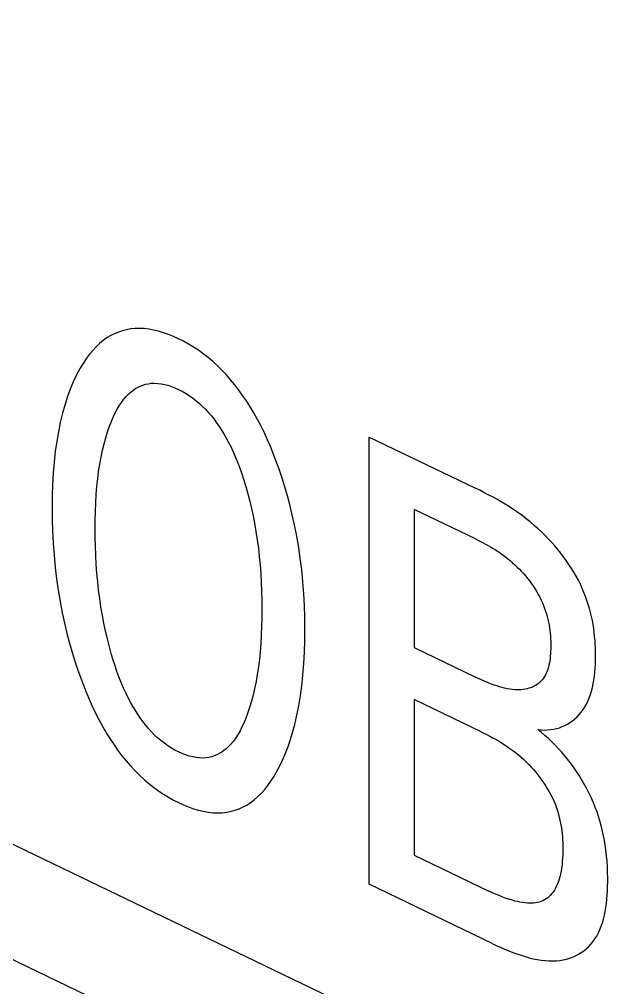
# Model space of a CAD drawing. Extents: x 0 to 420, y 0 to 297.
# Drawn here: x 198.495 to 200.376, y 119.639 to 122.645 of the extents above; entities that cross this region are included whole.
import ezdxf

# ---------------------------------------------------------------- set-up
doc = ezdxf.new("R2010")
doc.units = 0
doc.header["$LTSCALE"] = 23.1
doc.layers.add('40000_ISO', color=7, linetype='CONTINUOUS')

msp = doc.modelspace()

# ---------------------------------------------------------------- linework, layer by layer
at = {"layer": '40000_ISO', "color": 7, "linetype": 'CONTINUOUS'}
for p, q in [((151.239, 142.7894), (204.6505, 117.1157)), ((151.4456, 142.3318), (204.8571, 116.6581)), ((198.7792, 121.6635), (198.7682, 121.657)), ((198.7907, 121.6694), (198.7792, 121.6635)), ((198.8027, 121.6744), (198.7907, 121.6694)), ((198.8151, 121.6786), (198.8027, 121.6744)), ((198.828, 121.6818), (198.8151, 121.6786)), ((198.8413, 121.6842), (198.828, 121.6818)), ((198.855, 121.6856), (198.8413, 121.6842)), ((198.8691, 121.6859), (198.855, 121.6856)), ((198.8834, 121.6852), (198.8691, 121.6859)), ((198.898, 121.6834), (198.8834, 121.6852)), ((198.9128, 121.6807), (198.898, 121.6834)), ((198.9279, 121.6771), (198.9128, 121.6807)), ((198.9432, 121.6725), (198.9279, 121.6771)), ((198.9586, 121.6671), (198.9432, 121.6725)), ((198.9741, 121.6608), (198.9586, 121.6671)), ((198.7444, 121.6389), (198.7334, 121.6286)), ((198.7559, 121.6484), (198.7444, 121.6389)), ((198.7682, 121.657), (198.7559, 121.6484)), ((198.9897, 121.6537), (198.9741, 121.6608)), ((199.0053, 121.6458), (198.9897, 121.6537)), ((199.0208, 121.6372), (199.0053, 121.6458)), ((199.0363, 121.6278), (199.0208, 121.6372)), ((198.7133, 121.6057), (198.7041, 121.5933)), ((198.7231, 121.6175), (198.7133, 121.6057)), ((198.7334, 121.6286), (198.7231, 121.6175)), ((199.0516, 121.6177), (199.0363, 121.6278)), ((199.0667, 121.6068), (199.0516, 121.6177)), ((199.0816, 121.5952), (199.0667, 121.6068)), ((198.6953, 121.5804), (198.6871, 121.567)), ((198.7041, 121.5933), (198.6953, 121.5804)), ((199.0963, 121.5828), (199.0816, 121.5952)), ((199.1106, 121.5698), (199.0963, 121.5828)), ((198.6843, 121.5622), (198.6731, 121.5414)), ((198.6871, 121.567), (198.6843, 121.5622)), ((199.1247, 121.5559), (199.1106, 121.5698)), ((199.1384, 121.5414), (199.1247, 121.5559)), ((198.6627, 121.5197), (198.6533, 121.4973)), ((198.6731, 121.5414), (198.6627, 121.5197)), ((198.8792, 121.5098), (198.8875, 121.5123)), ((198.8875, 121.5123), (198.8961, 121.5141)), ((198.8961, 121.5141), (198.905, 121.5153)), ((198.905, 121.5153), (198.9148, 121.5156)), ((198.9148, 121.5156), (198.925, 121.5152)), ((198.925, 121.5152), (198.9353, 121.5139)), ((198.9353, 121.5139), (198.9459, 121.5119)), ((199.1517, 121.5262), (199.1384, 121.5414)), ((199.1646, 121.5106), (199.1517, 121.5262)), ((198.6533, 121.4973), (198.6447, 121.4742)), ((198.8275, 121.4747), (198.8359, 121.4832)), ((198.8359, 121.4832), (198.8423, 121.4888)), ((198.8423, 121.4888), (198.8491, 121.494)), ((198.8491, 121.494), (198.8561, 121.4987)), ((198.8561, 121.4987), (198.8635, 121.503)), ((198.8635, 121.503), (198.8712, 121.5067)), ((198.8712, 121.5067), (198.8792, 121.5098)), ((198.9459, 121.5119), (198.9567, 121.5091)), ((198.9567, 121.5091), (198.9676, 121.5055)), ((198.9676, 121.5055), (198.9786, 121.5013)), ((198.9786, 121.5013), (198.9897, 121.4963)), ((198.9897, 121.4963), (199.0007, 121.4907)), ((199.0007, 121.4907), (199.0117, 121.4844)), ((199.0117, 121.4844), (199.0226, 121.4774)), ((199.177, 121.4944), (199.1646, 121.5106)), ((199.189, 121.4779), (199.177, 121.4944)), ((198.6447, 121.4742), (198.6369, 121.4503)), ((198.8054, 121.4456), (198.8122, 121.4559)), ((198.8122, 121.4559), (198.8196, 121.4656)), ((198.8196, 121.4656), (198.8275, 121.4747)), ((199.0226, 121.4774), (199.0334, 121.4698)), ((199.0334, 121.4698), (199.044, 121.4617)), ((199.044, 121.4617), (199.0544, 121.453)), ((199.0544, 121.453), (199.0645, 121.4437)), ((199.2005, 121.4611), (199.189, 121.4779)), ((199.2115, 121.4439), (199.2005, 121.4611)), ((198.629, 121.4225), (198.6221, 121.394)), ((198.6369, 121.4503), (198.629, 121.4225)), ((198.7876, 121.412), (198.7931, 121.4236)), ((198.7931, 121.4236), (198.7991, 121.4348)), ((198.7991, 121.4348), (198.8054, 121.4456)), ((199.0645, 121.4437), (199.0743, 121.4339)), ((199.0743, 121.4339), (199.0833, 121.4241)), ((199.0833, 121.4241), (199.0919, 121.414)), ((199.2237, 121.4235), (199.2115, 121.4439)), ((199.2353, 121.4029), (199.2237, 121.4235)), ((198.6221, 121.394), (198.6162, 121.3649)), ((198.7755, 121.3826), (198.7824, 121.4002)), ((198.7824, 121.4002), (198.7876, 121.412)), ((199.0919, 121.414), (199.1002, 121.4035)), ((199.1002, 121.4035), (199.1082, 121.3927)), ((199.1082, 121.3927), (199.1159, 121.3816)), ((199.2462, 121.3821), (199.2353, 121.4029)), ((198.6162, 121.3649), (198.6111, 121.3351)), ((198.7634, 121.3461), (198.7691, 121.3646)), ((198.7691, 121.3646), (198.7755, 121.3826)), ((199.1159, 121.3816), (199.1233, 121.3703)), ((199.1233, 121.3703), (199.1303, 121.3588)), ((199.2565, 121.3611), (199.2462, 121.3821)), ((198.6111, 121.3351), (198.6068, 121.3048)), ((198.7582, 121.3272), (198.7634, 121.3461)), ((199.1303, 121.3588), (199.137, 121.3472)), ((199.137, 121.3472), (199.1434, 121.3354)), ((199.1434, 121.3354), (199.1519, 121.3188)), ((199.2662, 121.34), (199.2565, 121.3611)), ((199.2754, 121.3187), (199.2662, 121.34)), ((199.5826, 121.348), (199.9127, 121.1894)), ((199.5826, 119.96), (199.5826, 121.348)), ((198.6068, 121.3048), (198.6031, 121.2708)), ((198.749, 121.2863), (198.7535, 121.3079)), ((198.7535, 121.3079), (198.7582, 121.3272)), ((199.1519, 121.3188), (199.1598, 121.3021)), ((199.1598, 121.3021), (199.1671, 121.2853)), ((199.2841, 121.2974), (199.2754, 121.3187)), ((198.745, 121.2642), (198.749, 121.2863)), ((199.1671, 121.2853), (199.1739, 121.2684)), ((199.2923, 121.2761), (199.2841, 121.2974)), ((199.3023, 121.2485), (199.2923, 121.2761)), ((198.6031, 121.2708), (198.6003, 121.2364)), ((198.7386, 121.219), (198.7415, 121.2417)), ((198.7415, 121.2417), (198.745, 121.2642)), ((199.1739, 121.2684), (199.1803, 121.2516)), ((199.1803, 121.2516), (199.1862, 121.2347)), ((199.3117, 121.2209), (199.3023, 121.2485)), ((198.6003, 121.2364), (198.5983, 121.2015)), ((198.7362, 121.1959), (198.7386, 121.219)), ((199.1862, 121.2347), (199.1918, 121.2178)), ((199.1918, 121.2178), (199.197, 121.2009)), ((199.3203, 121.1934), (199.3117, 121.2209)), ((198.5983, 121.2015), (198.5972, 121.1661)), ((198.734, 121.1701), (198.7362, 121.1959)), ((199.197, 121.2009), (199.1986, 121.1954)), ((199.1986, 121.1954), (199.2051, 121.1723)), ((199.3283, 121.1659), (199.3203, 121.1934)), ((199.9259, 121.183), (199.9127, 121.1894)), ((199.9391, 121.1764), (199.9259, 121.183)), ((198.5972, 121.1661), (198.5968, 121.1303)), ((198.7324, 121.144), (198.734, 121.1701)), ((199.2051, 121.1723), (199.2111, 121.1493)), ((199.3357, 121.1385), (199.3283, 121.1659)), ((199.9523, 121.1695), (199.9391, 121.1764)), ((199.9656, 121.1625), (199.9523, 121.1695)), ((199.9788, 121.1551), (199.9656, 121.1625)), ((199.9921, 121.1475), (199.9788, 121.1551)), ((198.5968, 121.1303), (198.5971, 121.0936)), ((198.7313, 121.1176), (198.7324, 121.144)), ((199.2111, 121.1493), (199.2165, 121.1264)), ((199.2165, 121.1264), (199.2214, 121.1036)), ((199.3424, 121.1112), (199.3357, 121.1385)), ((199.9127, 121.032), (199.722, 121.1236)), ((199.722, 121.1236), (199.722, 120.6947)), ((200.0053, 121.1396), (199.9921, 121.1475)), ((200.0184, 121.1314), (200.0053, 121.1396)), ((200.0315, 121.1228), (200.0184, 121.1314)), ((200.0445, 121.1139), (200.0315, 121.1228)), ((198.5971, 121.0936), (198.5983, 121.0566)), ((198.7306, 121.091), (198.7313, 121.1176)), ((199.2214, 121.1036), (199.2259, 121.0809)), ((199.3503, 121.0758), (199.3424, 121.1112)), ((200.0574, 121.1046), (200.0445, 121.1139)), ((200.0702, 121.095), (200.0574, 121.1046)), ((200.0829, 121.0849), (200.0702, 121.095)), ((198.7304, 121.0641), (198.7306, 121.091)), ((198.7306, 121.0367), (198.7304, 121.0641)), ((199.2259, 121.0809), (199.2304, 121.0548)), ((199.3572, 121.0407), (199.3503, 121.0758)), ((200.0955, 121.0743), (200.0829, 121.0849)), ((200.1079, 121.0633), (200.0955, 121.0743)), ((200.1201, 121.0519), (200.1079, 121.0633)), ((198.5983, 121.0566), (198.6002, 121.0191)), ((198.7313, 121.0091), (198.7306, 121.0367)), ((199.2304, 121.0548), (199.2344, 121.0289)), ((199.3632, 121.0058), (199.3572, 121.0407)), ((199.9127, 121.032), (199.9205, 121.0282)), ((200.1301, 121.042), (200.1201, 121.0519)), ((200.14, 121.0317), (200.1301, 121.042)), ((200.1497, 121.0212), (200.14, 121.0317)), ((198.6002, 121.0191), (198.603, 120.9814)), ((198.7324, 120.9812), (198.7313, 121.0091)), ((199.2344, 121.0289), (199.2378, 121.0032)), ((199.2378, 121.0032), (199.2408, 120.9776)), ((199.3683, 120.9711), (199.3632, 121.0058)), ((199.9205, 121.0282), (199.9283, 121.0243)), ((199.9283, 121.0243), (199.9361, 121.0203)), ((199.9361, 121.0203), (199.9439, 121.0161)), ((199.9439, 121.0161), (199.9518, 121.0118)), ((199.9518, 121.0118), (199.9596, 121.0073)), ((199.9596, 121.0073), (199.9674, 121.0027)), ((199.9674, 121.0027), (199.9752, 120.9979)), ((200.1592, 121.0104), (200.1497, 121.0212)), ((200.1685, 120.9993), (200.1592, 121.0104)), ((198.603, 120.9814), (198.6067, 120.9433)), ((198.734, 120.9532), (198.7324, 120.9812)), ((199.2408, 120.9776), (199.2432, 120.9522)), ((199.9752, 120.9979), (199.983, 120.9929)), ((199.983, 120.9929), (199.9907, 120.9877)), ((199.9907, 120.9877), (199.9983, 120.9822)), ((199.9983, 120.9822), (200.0059, 120.9766)), ((200.0059, 120.9766), (200.0134, 120.9708)), ((200.1776, 120.988), (200.1685, 120.9993)), ((200.1864, 120.9765), (200.1776, 120.988)), ((200.1949, 120.9648), (200.1864, 120.9765)), ((198.6067, 120.9433), (198.6108, 120.9084)), ((198.7361, 120.9249), (198.734, 120.9532)), ((199.2432, 120.9522), (199.2453, 120.9243)), ((199.3725, 120.9367), (199.3683, 120.9711)), ((200.0134, 120.9708), (200.0209, 120.9647)), ((200.0209, 120.9647), (200.0282, 120.9584)), ((200.0282, 120.9584), (200.0355, 120.9518)), ((200.0355, 120.9518), (200.0427, 120.9449)), ((200.0427, 120.9449), (200.0494, 120.9381)), ((200.2031, 120.9528), (200.1949, 120.9648)), ((200.211, 120.9408), (200.2031, 120.9528)), ((198.7385, 120.8991), (198.7361, 120.9249)), ((199.2453, 120.9243), (199.247, 120.8967)), ((199.3763, 120.8992), (199.3725, 120.9367)), ((200.0494, 120.9381), (200.0561, 120.931)), ((200.0561, 120.931), (200.0626, 120.9237)), ((200.0626, 120.9237), (200.069, 120.9162)), ((200.069, 120.9162), (200.0752, 120.9085)), ((200.2185, 120.9285), (200.211, 120.9408)), ((200.2256, 120.9162), (200.2185, 120.9285)), ((200.2324, 120.9037), (200.2256, 120.9162)), ((198.6108, 120.9084), (198.6158, 120.8733)), ((198.7414, 120.8732), (198.7385, 120.8991)), ((199.247, 120.8967), (199.2481, 120.8692)), ((199.3791, 120.862), (199.3763, 120.8992)), ((200.0752, 120.9085), (200.0812, 120.9006)), ((200.0812, 120.9006), (200.087, 120.8926)), ((200.087, 120.8926), (200.0926, 120.8845)), ((200.0926, 120.8845), (200.0979, 120.8762)), ((200.2387, 120.8912), (200.2324, 120.9037)), ((200.2446, 120.8786), (200.2387, 120.8912)), ((198.6158, 120.8733), (198.6217, 120.8379)), ((198.7448, 120.8471), (198.7414, 120.8732)), ((199.2481, 120.8692), (199.2487, 120.8419)), ((199.381, 120.8252), (199.3791, 120.862)), ((200.0979, 120.8762), (200.103, 120.8678)), ((200.103, 120.8678), (200.1079, 120.8594)), ((200.1079, 120.8594), (200.1125, 120.8508)), ((200.2499, 120.8661), (200.2446, 120.8786)), ((200.2548, 120.8537), (200.2499, 120.8661)), ((200.2593, 120.8412), (200.2548, 120.8537)), ((198.6217, 120.8379), (198.6285, 120.8022)), ((198.7487, 120.8208), (198.7448, 120.8471)), ((199.2487, 120.8419), (199.249, 120.8149)), ((199.3822, 120.7888), (199.381, 120.8252)), ((200.1125, 120.8508), (200.1167, 120.8422)), ((200.1167, 120.8422), (200.1207, 120.8336)), ((200.1207, 120.8336), (200.1243, 120.8251)), ((200.1243, 120.8251), (200.1276, 120.8165)), ((200.2634, 120.8287), (200.2593, 120.8412)), ((200.267, 120.8162), (200.2634, 120.8287)), ((198.6285, 120.8022), (198.6363, 120.7664)), ((198.7532, 120.7944), (198.7487, 120.8208)), ((198.7578, 120.7702), (198.7532, 120.7944)), ((199.249, 120.8149), (199.2488, 120.7876)), ((200.1276, 120.8165), (200.1306, 120.8079)), ((200.1306, 120.8079), (200.1333, 120.7993)), ((200.1333, 120.7993), (200.1357, 120.7907)), ((200.2704, 120.8037), (200.267, 120.8162)), ((200.2733, 120.7912), (200.2704, 120.8037)), ((200.2759, 120.7787), (200.2733, 120.7912)), ((198.6363, 120.7664), (198.6429, 120.7388)), ((198.7629, 120.746), (198.7578, 120.7702)), ((199.2488, 120.7876), (199.2481, 120.7606)), ((199.3826, 120.7526), (199.3822, 120.7888)), ((200.1357, 120.7907), (200.1378, 120.7821)), ((200.1378, 120.7821), (200.1397, 120.7736)), ((200.1397, 120.7736), (200.1413, 120.765)), ((200.1413, 120.765), (200.1427, 120.7565)), ((200.2782, 120.7663), (200.2759, 120.7787)), ((200.2801, 120.7539), (200.2782, 120.7663)), ((198.6429, 120.7388), (198.6502, 120.7111)), ((198.7686, 120.7216), (198.7629, 120.746)), ((199.247, 120.7338), (199.2454, 120.7073)), ((199.2481, 120.7606), (199.247, 120.7338)), ((199.3822, 120.7163), (199.3826, 120.7526)), ((200.1427, 120.7565), (200.1439, 120.748)), ((200.1439, 120.748), (200.1448, 120.7396)), ((200.1448, 120.7396), (200.1456, 120.7312)), ((200.1456, 120.7312), (200.1461, 120.7229)), ((200.2817, 120.7416), (200.2801, 120.7539)), ((200.2831, 120.7294), (200.2817, 120.7416)), ((198.6502, 120.7111), (198.658, 120.6834)), ((198.7748, 120.6971), (198.7686, 120.7216)), ((199.2454, 120.7073), (199.2433, 120.6811)), ((199.3811, 120.6804), (199.3822, 120.7163)), ((200.1461, 120.7229), (200.1465, 120.7146)), ((200.1465, 120.7146), (200.1467, 120.7063)), ((200.1467, 120.7063), (200.1467, 120.6982)), ((200.2842, 120.7172), (200.2831, 120.7294)), ((200.285, 120.7051), (200.2842, 120.7172)), ((200.2856, 120.6932), (200.285, 120.7051)), ((198.658, 120.6834), (198.6665, 120.6555)), ((198.7817, 120.6726), (198.7748, 120.6971)), ((198.7869, 120.6553), (198.7817, 120.6726)), ((199.2433, 120.6811), (199.2409, 120.6576)), ((199.3792, 120.645), (199.3811, 120.6804)), ((199.722, 120.6947), (199.9127, 120.6031)), ((200.1458, 120.6756), (200.1452, 120.6683)), ((200.1463, 120.683), (200.1458, 120.6756)), ((200.1465, 120.6906), (200.1463, 120.683)), ((200.1467, 120.6982), (200.1465, 120.6906)), ((200.2859, 120.6813), (200.2856, 120.6932)), ((200.2861, 120.6695), (200.2859, 120.6813)), ((198.6665, 120.6555), (198.6757, 120.6276)), ((198.7924, 120.638), (198.7869, 120.6553)), ((199.2409, 120.6576), (199.238, 120.6345)), ((199.3764, 120.61), (199.3792, 120.645)), ((200.1423, 120.6472), (200.1409, 120.6405)), ((200.1434, 120.654), (200.1423, 120.6472)), ((200.1444, 120.6611), (200.1434, 120.654)), ((200.1452, 120.6683), (200.1444, 120.6611)), ((200.2849, 120.6306), (200.2856, 120.6434)), ((200.2856, 120.6434), (200.286, 120.6564)), ((200.286, 120.6564), (200.2861, 120.6695)), ((198.6757, 120.6276), (198.6856, 120.5997)), ((198.7983, 120.6207), (198.7924, 120.638)), ((198.8047, 120.6035), (198.7983, 120.6207)), ((199.2346, 120.6116), (199.2307, 120.5891)), ((199.238, 120.6345), (199.2346, 120.6116)), ((200.1329, 120.6158), (200.1303, 120.6103)), ((200.1353, 120.6216), (200.1329, 120.6158)), ((200.1374, 120.6277), (200.1353, 120.6216)), ((200.1392, 120.634), (200.1374, 120.6277)), ((200.1409, 120.6405), (200.1392, 120.634)), ((200.2826, 120.6058), (200.2839, 120.6181)), ((200.2839, 120.6181), (200.2849, 120.6306)), ((198.6856, 120.5997), (198.6939, 120.5778)), ((198.8115, 120.5862), (198.8047, 120.6035)), ((198.8189, 120.569), (198.8115, 120.5862)), ((199.2307, 120.5891), (199.2262, 120.567)), ((199.3727, 120.5755), (199.3764, 120.61)), ((199.9209, 120.5992), (199.9127, 120.6031)), ((199.9292, 120.5953), (199.9209, 120.5992)), ((199.9375, 120.5916), (199.9292, 120.5953)), ((199.9458, 120.5881), (199.9375, 120.5916)), ((199.9541, 120.5847), (199.9458, 120.5881)), ((199.9624, 120.5814), (199.9541, 120.5847)), ((199.9706, 120.5784), (199.9624, 120.5814)), ((200.1043, 120.5804), (200.0996, 120.5774)), ((200.1088, 120.5836), (200.1043, 120.5804)), ((200.113, 120.5872), (200.1088, 120.5836)), ((200.117, 120.5911), (200.113, 120.5872)), ((200.1207, 120.5954), (200.117, 120.5911)), ((200.1242, 120.6), (200.1207, 120.5954)), ((200.1274, 120.605), (200.1242, 120.6)), ((200.1303, 120.6103), (200.1274, 120.605)), ((200.2763, 120.5706), (200.2788, 120.582)), ((200.2788, 120.582), (200.2809, 120.5937)), ((200.2809, 120.5937), (200.2826, 120.6058)), ((198.6939, 120.5778), (198.7026, 120.556)), ((198.7026, 120.556), (198.7118, 120.5342)), ((198.8268, 120.5518), (198.8189, 120.569)), ((198.8353, 120.5348), (198.8268, 120.5518)), ((199.2262, 120.567), (199.2216, 120.5473)), ((199.3685, 120.5446), (199.3727, 120.5755)), ((199.9789, 120.5756), (199.9706, 120.5784)), ((199.987, 120.573), (199.9789, 120.5756)), ((199.9952, 120.5707), (199.987, 120.573)), ((200.0033, 120.5687), (199.9952, 120.5707)), ((200.0113, 120.567), (200.0033, 120.5687)), ((200.0193, 120.5656), (200.0113, 120.567)), ((200.0272, 120.5646), (200.0193, 120.5656)), ((200.035, 120.5639), (200.0272, 120.5646)), ((200.0427, 120.5637), (200.035, 120.5639)), ((200.0489, 120.5637), (200.0427, 120.5637)), ((200.0551, 120.5641), (200.0489, 120.5637)), ((200.0612, 120.5647), (200.0551, 120.5641)), ((200.0671, 120.5657), (200.0612, 120.5647)), ((200.0729, 120.5669), (200.0671, 120.5657)), ((200.0786, 120.5684), (200.0729, 120.5669)), ((200.0841, 120.5702), (200.0786, 120.5684)), ((200.0895, 120.5723), (200.0841, 120.5702)), ((200.0946, 120.5747), (200.0895, 120.5723)), ((200.0996, 120.5774), (200.0946, 120.5747)), ((200.2699, 120.5487), (200.2733, 120.5594)), ((200.2733, 120.5594), (200.2763, 120.5706)), ((198.7118, 120.5342), (198.7216, 120.5125)), ((198.8417, 120.5228), (198.8353, 120.5348)), ((198.8484, 120.5109), (198.8417, 120.5228)), ((199.2165, 120.528), (199.2108, 120.5091)), ((199.2216, 120.5473), (199.2165, 120.528)), ((199.3635, 120.5143), (199.3685, 120.5446)), ((199.93, 120.4334), (199.722, 120.5334)), ((199.722, 120.5334), (199.722, 120.0504)), ((200.2574, 120.5196), (200.262, 120.5287)), ((200.262, 120.5287), (200.2661, 120.5383)), ((200.2661, 120.5383), (200.2699, 120.5487)), ((198.7216, 120.5125), (198.7319, 120.4909)), ((198.7319, 120.4909), (198.7429, 120.4695)), ((198.8555, 120.4992), (198.8484, 120.5109)), ((198.8628, 120.4876), (198.8555, 120.4992)), ((199.2045, 120.4906), (199.1977, 120.4726)), ((199.2108, 120.5091), (199.2045, 120.4906)), ((199.3576, 120.4846), (199.3635, 120.5143)), ((200.2349, 120.487), (200.2412, 120.4945)), ((200.2412, 120.4945), (200.247, 120.5024)), ((200.247, 120.5024), (200.2524, 120.5108)), ((200.2524, 120.5108), (200.2574, 120.5196)), ((198.7429, 120.4695), (198.7546, 120.4483)), ((198.8705, 120.4763), (198.8628, 120.4876)), ((198.8786, 120.4652), (198.8705, 120.4763)), ((198.8869, 120.4545), (198.8786, 120.4652)), ((199.1925, 120.4603), (199.187, 120.4484)), ((199.1977, 120.4726), (199.1925, 120.4603)), ((199.3508, 120.4555), (199.3576, 120.4846)), ((200.1985, 120.4571), (200.2061, 120.4618)), ((200.2061, 120.4618), (200.2139, 120.4673)), ((200.2139, 120.4673), (200.2213, 120.4734)), ((200.2213, 120.4734), (200.2283, 120.4799)), ((200.2283, 120.4799), (200.2349, 120.487)), ((198.7546, 120.4483), (198.7669, 120.4273)), ((198.8956, 120.4442), (198.8869, 120.4545)), ((198.9046, 120.4342), (198.8956, 120.4442)), ((198.9145, 120.4243), (198.9046, 120.4342)), ((199.1811, 120.4368), (199.1747, 120.4256)), ((199.187, 120.4484), (199.1811, 120.4368)), ((199.3431, 120.4271), (199.3508, 120.4555)), ((199.93, 120.4334), (199.939, 120.429)), ((200.1062, 120.4402), (200.1167, 120.4392)), ((200.1174, 120.4312), (200.1062, 120.4402)), ((200.1167, 120.4392), (200.1269, 120.4388)), ((200.1284, 120.4217), (200.1174, 120.4312)), ((200.1269, 120.4388), (200.1368, 120.4391)), ((200.1368, 120.4391), (200.1465, 120.44)), ((200.1465, 120.44), (200.1559, 120.4414)), ((200.1559, 120.4414), (200.165, 120.4435)), ((200.165, 120.4435), (200.1738, 120.4461)), ((200.1738, 120.4461), (200.1823, 120.4493)), ((200.1823, 120.4493), (200.1906, 120.4529)), ((200.1906, 120.4529), (200.1985, 120.4571)), ((198.7669, 120.4273), (198.7779, 120.4098)), ((198.7779, 120.4098), (198.7894, 120.3926)), ((198.9246, 120.4148), (198.9145, 120.4243)), ((198.935, 120.406), (198.9246, 120.4148)), ((198.9457, 120.3977), (198.935, 120.406)), ((199.1605, 120.4047), (199.1526, 120.3952)), ((199.1679, 120.4149), (199.1605, 120.4047)), ((199.1747, 120.4256), (199.1679, 120.4149)), ((199.3292, 120.385), (199.3365, 120.4058)), ((199.3365, 120.4058), (199.3431, 120.4271)), ((199.939, 120.429), (199.948, 120.4245)), ((199.948, 120.4245), (199.957, 120.4198)), ((199.957, 120.4198), (199.9661, 120.415)), ((199.9661, 120.415), (199.9751, 120.41)), ((199.9751, 120.41), (199.9841, 120.4048)), ((199.9841, 120.4048), (199.9931, 120.3993)), ((200.1392, 120.412), (200.1284, 120.4217)), ((200.1499, 120.4018), (200.1392, 120.412)), ((200.1601, 120.3917), (200.1499, 120.4018)), ((198.7894, 120.3926), (198.8014, 120.3757)), ((198.8014, 120.3757), (198.8139, 120.3592)), ((198.9565, 120.39), (198.9457, 120.3977)), ((198.9675, 120.383), (198.9565, 120.39)), ((198.9786, 120.3766), (198.9675, 120.383)), ((198.9897, 120.3709), (198.9786, 120.3766)), ((199.0008, 120.3659), (198.9897, 120.3709)), ((199.1239, 120.3701), (199.1165, 120.3656)), ((199.131, 120.3751), (199.1239, 120.3701)), ((199.1377, 120.3805), (199.131, 120.3751)), ((199.1441, 120.3863), (199.1377, 120.3805)), ((199.1526, 120.3952), (199.1441, 120.3863)), ((199.3213, 120.3648), (199.3292, 120.385)), ((199.9931, 120.3993), (200.0021, 120.3937)), ((200.0021, 120.3937), (200.011, 120.3878)), ((200.011, 120.3878), (200.0199, 120.3817)), ((200.0199, 120.3817), (200.0287, 120.3753)), ((200.0287, 120.3753), (200.0374, 120.3686)), ((200.17, 120.3813), (200.1601, 120.3917)), ((200.1798, 120.3706), (200.17, 120.3813)), ((200.1894, 120.3596), (200.1798, 120.3706)), ((198.8139, 120.3592), (198.8269, 120.3431)), ((198.8269, 120.3431), (198.8402, 120.3276)), ((199.0119, 120.3617), (199.0008, 120.3659)), ((199.0229, 120.3581), (199.0119, 120.3617)), ((199.0337, 120.3554), (199.0229, 120.3581)), ((199.0443, 120.3534), (199.0337, 120.3554)), ((199.0548, 120.3523), (199.0443, 120.3534)), ((199.0649, 120.3519), (199.0548, 120.3523)), ((199.0747, 120.3524), (199.0649, 120.3519)), ((199.0838, 120.3537), (199.0747, 120.3524)), ((199.0925, 120.3557), (199.0838, 120.3537)), ((199.1008, 120.3584), (199.0925, 120.3557)), ((199.1088, 120.3617), (199.1008, 120.3584)), ((199.1165, 120.3656), (199.1088, 120.3617)), ((199.3036, 120.3259), (199.3128, 120.345)), ((199.3128, 120.345), (199.3213, 120.3648)), ((200.0374, 120.3686), (200.046, 120.3617)), ((200.046, 120.3617), (200.0545, 120.3544)), ((200.0545, 120.3544), (200.063, 120.3469)), ((200.063, 120.3469), (200.0712, 120.339)), ((200.1986, 120.3484), (200.1894, 120.3596)), ((200.2076, 120.337), (200.1986, 120.3484)), ((198.8402, 120.3276), (198.8541, 120.3128)), ((198.8541, 120.3128), (198.8683, 120.2985)), ((199.2937, 120.3074), (199.3036, 120.3259)), ((200.0712, 120.339), (200.0786, 120.3316)), ((200.0786, 120.3316), (200.0858, 120.3239)), ((200.0858, 120.3239), (200.0929, 120.316)), ((200.0929, 120.316), (200.0998, 120.3079)), ((200.2163, 120.3253), (200.2076, 120.337)), ((200.2247, 120.3134), (200.2163, 120.3253)), ((200.2339, 120.2996), (200.2247, 120.3134)), ((198.8683, 120.2985), (198.8826, 120.2853)), ((198.8826, 120.2853), (198.8973, 120.2728)), ((199.2677, 120.267), (199.2769, 120.2799)), ((199.2769, 120.2799), (199.2855, 120.2934)), ((199.2855, 120.2934), (199.2937, 120.3074)), ((200.0998, 120.3079), (200.1066, 120.2996)), ((200.1066, 120.2996), (200.1131, 120.2911)), ((200.1131, 120.2911), (200.1194, 120.2825)), ((200.1194, 120.2825), (200.1255, 120.2736)), ((200.2426, 120.2855), (200.2339, 120.2996)), ((200.251, 120.2712), (200.2426, 120.2855)), ((198.8973, 120.2728), (198.9123, 120.261)), ((198.9123, 120.261), (198.9275, 120.25)), ((198.9275, 120.25), (198.9429, 120.2397)), ((199.2476, 120.243), (199.258, 120.2546)), ((199.258, 120.2546), (199.2677, 120.267)), ((200.1255, 120.2736), (200.1313, 120.2647)), ((200.1313, 120.2647), (200.1369, 120.2556)), ((200.1369, 120.2556), (200.1421, 120.2465)), ((200.2589, 120.2566), (200.251, 120.2712)), ((200.2663, 120.242), (200.2589, 120.2566)), ((198.9429, 120.2397), (198.9584, 120.2302)), ((198.9584, 120.2302), (198.974, 120.2215)), ((198.974, 120.2215), (198.9897, 120.2135)), ((199.2128, 120.213), (199.2251, 120.2221)), ((199.2251, 120.2221), (199.2367, 120.2321)), ((199.2367, 120.2321), (199.2476, 120.243)), ((200.1421, 120.2465), (200.1471, 120.2372)), ((200.1471, 120.2372), (200.1517, 120.2279)), ((200.1517, 120.2279), (200.156, 120.2186)), ((200.2732, 120.2272), (200.2663, 120.242)), ((200.2796, 120.2123), (200.2732, 120.2272)), ((198.9897, 120.2135), (199.0054, 120.2064)), ((199.0054, 120.2064), (199.0211, 120.2)), ((199.0211, 120.2), (199.0366, 120.1946)), ((199.0366, 120.1946), (199.0521, 120.19)), ((199.0521, 120.19), (199.0673, 120.1865)), ((199.1529, 120.1864), (199.1658, 120.19)), ((199.1658, 120.19), (199.1783, 120.1945)), ((199.1783, 120.1945), (199.1903, 120.1999)), ((199.1903, 120.1999), (199.2018, 120.206)), ((199.2018, 120.206), (199.2128, 120.213)), ((200.156, 120.2186), (200.1599, 120.2093)), ((200.1599, 120.2093), (200.1634, 120.1999)), ((200.1634, 120.1999), (200.1666, 120.1906)), ((200.1666, 120.1906), (200.1695, 120.1813)), ((200.2852, 120.1984), (200.2796, 120.2123)), ((200.2904, 120.1844), (200.2852, 120.1984)), ((199.0673, 120.1865), (199.0823, 120.1838)), ((199.0823, 120.1838), (199.097, 120.1822)), ((199.097, 120.1822), (199.1114, 120.1817)), ((199.1114, 120.1817), (199.1256, 120.1822)), ((199.1256, 120.1822), (199.1395, 120.1838)), ((199.1395, 120.1838), (199.1529, 120.1864)), ((200.1695, 120.1813), (200.1721, 120.172)), ((200.1721, 120.172), (200.1743, 120.1627)), ((200.1743, 120.1627), (200.1763, 120.1534)), ((200.2951, 120.1704), (200.2904, 120.1844)), ((200.2994, 120.1564), (200.2951, 120.1704)), ((200.1763, 120.1534), (200.1781, 120.1441)), ((200.1781, 120.1441), (200.1796, 120.1349)), ((200.1796, 120.1349), (200.1809, 120.1257)), ((200.3032, 120.1424), (200.2994, 120.1564)), ((200.3067, 120.1286), (200.3032, 120.1424)), ((200.1809, 120.1257), (200.1819, 120.1166)), ((200.1819, 120.1166), (200.1827, 120.1076)), ((200.1827, 120.1076), (200.1834, 120.0986)), ((200.3099, 120.1148), (200.3067, 120.1286)), ((200.3126, 120.1011), (200.3099, 120.1148)), ((200.3157, 120.0832), (200.3126, 120.1011)), ((200.1834, 120.0986), (200.1838, 120.0897)), ((200.1838, 120.0897), (200.1841, 120.0809)), ((200.1841, 120.0809), (200.1842, 120.0722)), ((200.1842, 120.0722), (200.1842, 120.0614)), ((200.3182, 120.0656), (200.3157, 120.0832)), ((199.722, 120.0504), (199.9524, 119.9396)), ((200.1834, 120.0405), (200.1826, 120.0302)), ((200.1839, 120.0509), (200.1834, 120.0405)), ((200.1842, 120.0614), (200.1839, 120.0509)), ((200.3202, 120.0481), (200.3182, 120.0656)), ((200.3217, 120.0308), (200.3202, 120.0481)), ((200.1803, 120.0103), (200.1786, 120.0007)), ((200.1816, 120.0202), (200.1803, 120.0103)), ((200.1826, 120.0302), (200.1816, 120.0202)), ((200.3227, 120.0136), (200.3217, 120.0308)), ((200.3234, 119.9966), (200.3227, 120.0136)), ((200.1748, 119.9835), (200.1727, 119.976)), ((200.1767, 119.9912), (200.1748, 119.9835)), ((200.1786, 120.0007), (200.1767, 119.9912)), ((200.3236, 119.9796), (200.3234, 119.9966)), ((200.3236, 119.9661), (200.3236, 119.9796)), ((199.9647, 119.7763), (199.5826, 119.96)), ((200.1648, 119.9546), (200.1615, 119.9481)), ((200.1677, 119.9615), (200.1648, 119.9546)), ((200.1704, 119.9686), (200.1677, 119.9615)), ((200.1727, 119.976), (200.1704, 119.9686)), ((200.3228, 119.9394), (200.3233, 119.9527)), ((200.3233, 119.9527), (200.3236, 119.9661)), ((199.9636, 119.9344), (199.9524, 119.9396)), ((199.9748, 119.9294), (199.9636, 119.9344)), ((199.986, 119.9246), (199.9748, 119.9294)), ((199.9972, 119.9202), (199.986, 119.9246)), ((200.0083, 119.9162), (199.9972, 119.9202)), ((200.1419, 119.9219), (200.1373, 119.9179)), ((200.1462, 119.9262), (200.1419, 119.9219)), ((200.1503, 119.9309), (200.1462, 119.9262)), ((200.1541, 119.9358), (200.1503, 119.9309)), ((200.158, 119.9418), (200.1541, 119.9358)), ((200.1615, 119.9481), (200.158, 119.9418)), ((200.3209, 119.9133), (200.322, 119.9263)), ((200.322, 119.9263), (200.3228, 119.9394)), ((200.0194, 119.9125), (200.0083, 119.9162)), ((200.0274, 119.9101), (200.0194, 119.9125)), ((200.0353, 119.9079), (200.0274, 119.9101)), ((200.0432, 119.906), (200.0353, 119.9079)), ((200.051, 119.9043), (200.0432, 119.906)), ((200.0588, 119.903), (200.051, 119.9043)), ((200.0665, 119.902), (200.0588, 119.903)), ((200.0741, 119.9013), (200.0665, 119.902)), ((200.0805, 119.901), (200.0741, 119.9013)), ((200.0868, 119.901), (200.0805, 119.901)), ((200.093, 119.9013), (200.0868, 119.901)), ((200.0991, 119.902), (200.093, 119.9013)), ((200.1051, 119.903), (200.0991, 119.902)), ((200.1108, 119.9043), (200.1051, 119.903)), ((200.1163, 119.9061), (200.1108, 119.9043)), ((200.122, 119.9084), (200.1163, 119.9061)), ((200.1274, 119.9112), (200.122, 119.9084)), ((200.1325, 119.9144), (200.1274, 119.9112)), ((200.1373, 119.9179), (200.1325, 119.9144)), ((200.3178, 119.8879), (200.3195, 119.9005)), ((200.3195, 119.9005), (200.3209, 119.9133)), ((200.3104, 119.8519), (200.3133, 119.8636)), ((200.3133, 119.8636), (200.3157, 119.8756)), ((200.3157, 119.8756), (200.3178, 119.8879)), ((200.2992, 119.819), (200.3034, 119.8296)), ((200.3034, 119.8296), (200.3071, 119.8406)), ((200.3071, 119.8406), (200.3104, 119.8519)), ((200.2837, 119.79), (200.2894, 119.7992)), ((200.2894, 119.7992), (200.2946, 119.8089)), ((200.2946, 119.8089), (200.2992, 119.819)), ((199.9647, 119.7763), (199.9774, 119.7703)), ((199.9774, 119.7703), (199.9902, 119.7645)), ((200.2645, 119.7665), (200.2714, 119.7739)), ((200.2714, 119.7739), (200.2778, 119.7817)), ((200.2778, 119.7817), (200.2837, 119.79)), ((199.9902, 119.7645), (200.003, 119.7589)), ((200.003, 119.7589), (200.0159, 119.7535)), ((200.0159, 119.7535), (200.0287, 119.7485)), ((200.0287, 119.7485), (200.0416, 119.7438)), ((200.0416, 119.7438), (200.0543, 119.7394)), ((200.0543, 119.7394), (200.0671, 119.7354)), ((200.2238, 119.7379), (200.2327, 119.7425)), ((200.2327, 119.7425), (200.2412, 119.7477)), ((200.2412, 119.7477), (200.2494, 119.7535)), ((200.2494, 119.7535), (200.2571, 119.7597)), ((200.2571, 119.7597), (200.2645, 119.7665)), ((200.0671, 119.7354), (200.0797, 119.7319)), ((200.0797, 119.7319), (200.0922, 119.7289)), ((200.0922, 119.7289), (200.1046, 119.7263)), ((200.1046, 119.7263), (200.1169, 119.7243)), ((200.1169, 119.7243), (200.129, 119.7228)), ((200.129, 119.7228), (200.1409, 119.722)), ((200.1409, 119.722), (200.1526, 119.7218)), ((200.1526, 119.7218), (200.1641, 119.7222)), ((200.1641, 119.7222), (200.1747, 119.7233)), ((200.1747, 119.7233), (200.1851, 119.725)), ((200.1851, 119.725), (200.1952, 119.7274)), ((200.1952, 119.7274), (200.2051, 119.7303)), ((200.2051, 119.7303), (200.2146, 119.7338)), ((200.2146, 119.7338), (200.2238, 119.7379))]:
    msp.add_line(p, q, dxfattribs=at)

doc.saveas('drawing.dxf')
